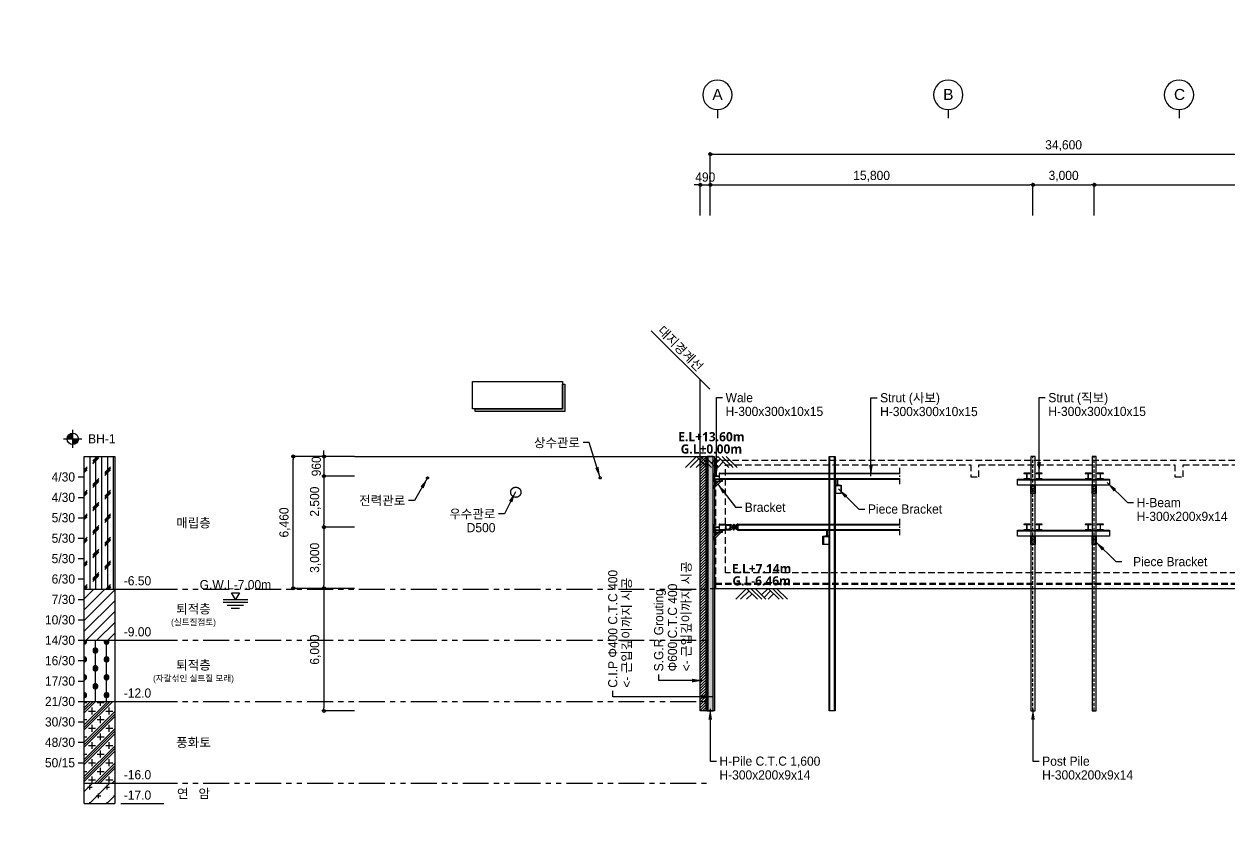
# Model space of a CAD drawing. Header units: millimetres. Extents: x 1073475 to 2890243, y -1340830 to -367733.
# Drawn here: x 1965820 to 2024806, y -430576 to -391100 of the extents above; entities that cross this region are included whole.
import ezdxf
from ezdxf.enums import TextEntityAlignment as Align
from ezdxf.xclip import XClip

# ---------------------------------------------------------------- set-up
doc = ezdxf.new("R2010")
doc.units = ezdxf.units.MM
doc.header["$LTSCALE"] = 50
doc.header["$XCLIPFRAME"] = 2
doc.header["$PDMODE"] = 3
doc.header["$PDSIZE"] = 100
for name, pattern in [('CENTER', [2, 1.25, -0.25, 0.25, -0.25]), ('HIDDEN', [9.525, 6.35, -3.175]), ('HIDDEN2', [4.7625, 3.175, -1.5875]), ('PHANTOM', [63.5, 31.75, -6.35, 6.35, -6.35, 6.35, -6.35])]:
    doc.linetypes.add(name, pattern=pattern)
doc.layers.get('Defpoints').update_dxf_attribs({"color": 151})
for name, color, linetype in [('1', 1, 'Continuous'), ('1-우수관로', 140, '우수'), ('A_BRICK', 3, 'Continuous'), ('ANGLE', 1, 'Continuous'), ('C-DIM', 7, 'Continuous'), ('CIP', 1, 'Continuous'), ('H-BEAM', 5, 'Continuous'), ('LW-소공', 8, 'Continuous'), ('PIECE BRACKET', 1, 'Continuous'), ('PILE', 3, 'Continuous'), ('POST PILE', 6, 'Continuous'), ('POST PILE-1', 4, 'Continuous'), ('RXCOBAL', 7, 'Continuous'), ('SITE', 7, 'PHANTOM'), ('STRUT', 3, 'Continuous'), ('STRUT-하', 3, 'Continuous'), ('WALE-1', 3, 'Continuous'), ('건축', 233, 'HIDDEN'), ('대지경계선', 6, 'PHANTOM'), ('유압JACK', 2, 'Continuous'), ('주상도', 7, 'Continuous'), ('주상도0', 222, 'Continuous'), ('지하지장물_가스관로', 2, 'Continuous'), ('지하지장물_상수관로', 5, 'HIDDEN2'), ('지하지장물_통신관로', 7, 'HIDDEN2'), ('현황', 9, 'Continuous')]:
    doc.layers.add(name, color=color, linetype=linetype)
doc.styles.add('$0$돋움', font='')
doc.styles.add('LT', font='')
doc.styles.add('RXHG', font='arial.ttf')
doc.styles.get("Standard").update_dxf_attribs({"font": ''})
doc.styles.add('돋움', font='')
doc.styles.add('맑은고딕', font='malgunbd.ttf')
doc.styles.get('$0$돋움').set_extended_font_data('Dotum')
doc.styles.get('LT').set_extended_font_data('GulimChe')
doc.styles.get('Standard').set_extended_font_data('Dotum')
doc.styles.get('돋움').set_extended_font_data('Dotum')
doc.linetypes.add('GAS_LINE', pattern='A,0.5,-0.2,["GAS",Standard,S=0.1,R=0,X=-0.1,Y=-0.05],-0.25', length=0.95)
doc.linetypes.add('KT_LINE', pattern='A,12.7,-5.08,["KT",Standard,S=2.54,R=0,X=-2.54,Y=-1.27],-6.35', length=24.13)
doc.linetypes.add('WATER_LINE', pattern='A,12.7,-5.08,["WATER",Standard,S=2.54,R=0,X=-2.54,Y=-1.27],-6.35', length=24.13)
doc.linetypes.add('우수', pattern='A,0.5,-0.05,["우수",LT,S=0.1,R=0,X=0,Y=-0.05],-0.4', length=0.95)
doc.dimstyles.new('SAM-200-지시선', dxfattribs={"dimscale": 0.1, "dimtxt": 300, "dimasz": 360, "dimexe": 70, "dimexo": 0, "dimgap": 100, "dimtad": 1, "dimdec": 0, "dimzin": 0, "dimdsep": 46, "dimlunit": 6, "dimtxsty": '돋움', "dimcen": 100, "dimclrd": 1, "dimclre": 1, "dimclrt": 256, "dimadec": 0, "dimazin": 0, "dimtfac": 1, "dimtdec": 0, "dimtix": 1, "dimtmove": 2, "dimatfit": 3, "dimfxl": 70, "dimtolj": 1, "dimtzin": 0, "dimlwd": -1, "dimlwe": -1, "dimarcsym": 0})
doc.dimstyles.new('SAM-300', dxfattribs={"dimscale": 1.5, "dimtxt": 300, "dimasz": 100, "dimexe": 70, "dimexo": 0, "dimgap": 100, "dimtad": 1, "dimdec": 0, "dimzin": 0, "dimdsep": 46, "dimlunit": 6, "dimtxsty": '돋움', "dimblk": 'ORIGIN', "dimcen": 100, "dimclrd": 1, "dimclre": 1, "dimclrt": 7, "dimadec": 0, "dimazin": 0, "dimtfac": 1, "dimtdec": 0, "dimtix": 1, "dimtmove": 2, "dimatfit": 3, "dimfxl": 70, "dimtolj": 1, "dimtzin": 0, "dimlwd": -1, "dimlwe": -1, "dimarcsym": 0})

# ---------------------------------------------------------------- blocks, each defined once
blk = doc.blocks.new('A$C62E05D53')
at = {"layer": '1'}
for p, q in [((-273, 0), (-628, -356)), ((84, -356), (-273, 0)), ((221, -356), (-137, 0)), ((357, -356), (0, 0)), ((429, 0), (215, -215)), ((787, -356), (429, 0)), ((923, -356), (566, 0)), ((1060, -356), (703, 0)), ((-195, -78), (-472, -356)), ((-97, -175), (-277, -356)), ((508, -78), (294, -293)), ((605, -175), (425, -356))]:
    blk.add_line(p, q, dxfattribs=at)
blk = doc.blocks.new('A$C26452653')
at = {"layer": '유압JACK'}
for p, q in [((0, 600), (0, 587)), ((0, 600), (300, 600)), ((300, 600), (0, 600)), ((300, 600), (300, 587)), ((0, 13), (26, 234)), ((0, 13), (0, 0)), ((0, 0), (300, 0)), ((5, 582), (62, 582)), ((5, 582), (150, 582)), ((5, 582), (125, 582)), ((5, 18), (25, 18)), ((9, 582), (82, 471)), ((17, 413), (64, 417)), ((17, 393), (64, 389)), ((40, 33), (40, 244)), ((77, 363), (54, 296)), ((56, 21), (56, 199)), ((56, 168), (60, 168)), ((56, 153), (60, 153)), ((56, 63), (60, 63)), ((56, 48), (60, 48)), ((70, 311), (57, 299)), ((59, 18), (241, 18)), ((60, 168), (60, 153)), ((60, 48), (60, 63)), ((83, 450), (77, 568)), ((77, 434), (77, 432)), ((77, 432), (77, 372)), ((77, 374), (77, 372)), ((77, 373), (77, 372)), ((133, 368), (77, 368)), ((77, 368), (77, 327)), ((150, 438), (81, 438)), ((150, 368), (81, 368)), ((150, 444), (89, 444)), ((92, 226), (92, 221)), ((92, 226), (207, 226)), ((92, 221), (207, 221)), ((95, 444), (95, 438)), ((95, 444), (205, 444)), ((95, 438), (205, 438)), ((98, 444), (98, 438)), ((98, 234), (98, 226)), ((98, 226), (197, 226)), ((101, 235), (101, 226)), ((102, 226), (102, 221)), ((103, 226), (103, 221)), ((103, 221), (195, 221)), ((103, 218), (103, 213)), ((103, 218), (195, 218)), ((103, 213), (197, 213)), ((105, 221), (105, 218)), ((133, 368), (222, 368)), ((295, 582), (139, 582)), ((142, 479), (140, 567)), ((141, 247), (141, 360)), ((141, 341), (159, 341)), ((141, 259), (159, 259)), ((150, 444), (211, 444)), ((150, 438), (218, 438)), ((150, 368), (218, 368)), ((158, 479), (160, 567)), ((159, 247), (159, 360)), ((295, 582), (175, 582)), ((195, 221), (197, 221)), ((195, 221), (195, 218)), ((195, 218), (197, 218)), ((197, 226), (197, 221)), ((197, 226), (197, 221)), ((197, 226), (197, 221)), ((197, 226), (202, 226)), ((197, 218), (197, 213)), ((199, 235), (199, 226)), ((202, 444), (202, 438)), ((202, 234), (202, 226)), ((205, 444), (205, 438)), ((207, 226), (207, 221)), ((217, 450), (223, 568)), ((291, 582), (218, 471)), ((222, 434), (222, 432)), ((222, 432), (222, 372)), ((222, 374), (222, 372)), ((222, 373), (222, 372)), ((222, 368), (222, 327)), ((222, 363), (246, 296)), ((230, 311), (243, 299)), ((282, 413), (236, 417)), ((282, 393), (236, 389)), ((295, 582), (238, 582)), ((240, 168), (240, 153)), ((244, 168), (240, 168)), ((244, 153), (240, 153)), ((244, 63), (240, 63)), ((240, 48), (240, 63)), ((244, 48), (240, 48)), ((244, 21), (244, 199)), ((260, 33), (260, 244)), ((300, 13), (274, 234)), ((295, 18), (275, 18)), ((300, 13), (300, 0))]:
    blk.add_line(p, q, dxfattribs=at)
for centre, radius, start, end in [((5, 587), 5, 180, 270), ((5, 13), 5, 90, 180), ((17, 403), 10, 90, 270), ((25, 33), 15, 270, 0), ((135, 221), 110, 135, 172.99693), ((150, 236), 110, 135.36023, 180), ((81, 199), 25, 119.7623, 180), ((59, 21), 3, 180, 270), ((62, 567), 15, 3, 90), ((62, 432), 15, 274.76364, 0), ((62, 374), 15, 0, 85.23636), ((150, 79), 164, 90, 119.7623), ((57, 327), 20, 315.36023, 0), ((81, 434), 4, 90, 180), ((81, 372), 4, 180, 270), ((89, 450), 6, 183, 270), ((125, 567), 15, 1.2674, 90), ((132, 479), 10, 270, 1.2674), ((133, 360), 7.5, 0, 90), ((150, 403), 15, 90, 270), ((136, 247), 5, 274.75184, 0), ((150, 403), 10, 90, 270), ((150, 403), 15, 270, 90), ((150, 403), 10, 270, 90), ((150, 79), 164, 60.2377, 90), ((168, 479), 10, 178.7326, 270), ((166, 360), 7.5, 90, 180), ((164, 247), 5, 180, 265.24816), ((175, 567), 15, 90, 178.7326), ((211, 450), 6, 270, 357), ((218, 434), 4, 0, 90), ((218, 372), 4, 270, 0), ((237, 432), 15, 180, 265.23636), ((238, 567), 15, 90, 177), ((237, 374), 15, 94.76364, 180), ((242, 327), 20, 180, 224.63977), ((150, 236), 110, 0, 44.63977), ((219, 199), 25, 0, 60.2377), ((241, 21), 3, 270, 0), ((165, 221), 110, 7.00307, 45), ((275, 33), 15, 180, 270), ((282, 403), 10, 270, 90), ((295, 587), 5, 270, 0), ((295, 13), 5, 0, 90)]:
    blk.add_arc(centre, radius, start, end, dxfattribs=at)
blk = doc.blocks.new('A$C52A661DD')
at = {"layer": 'ANGLE'}
for p, q in [((-450, -10), (0, -10)), ((-361, -7), (0, -368))]:
    blk.add_line(p, q, dxfattribs=at)
for points in [[(-450, 0), (0, 0), (0, -90), (-450, -90)], [(-354, 0), (0, -354), (0, -481), (-417, -64)]]:
    blk.add_lwpolyline(points, close=True, dxfattribs=at)
blk = doc.blocks.new('A$C6CA04DE3')
at = {"layer": 'PIECE BRACKET', "color": 8}
blk.add_lwpolyline([(-100, 0), (100, 0), (100, -400), (-100, -400)], close=True, dxfattribs=at)
for centre in [(-53, -75), (-53, -155), (-53, -235), (-53, -315), (53, -75), (53, -155), (53, -235), (53, -315)]:
    blk.add_circle(centre, 14.6, dxfattribs=at)
blk = doc.blocks.new('_Origin')
at = {"color": 0, "linetype": 'ByBlock', "lineweight": -2}
blk.add_line((0, 0), (-1, 0), dxfattribs=at)
blk.add_circle((0, 0), 0.5, dxfattribs=at)
blk = doc.blocks.new('*D176')
at = {"layer": 'C-DIM', "color": 1, "ltscale": 0.2, "transparency": 16777216}
for p, q in [((1982001, -412284), (1980396, -412284)), ((1980501, -412134), (1980501, -411984)), ((1980501, -412284), (1980501, -413244)), ((1982001, -413244), (1980396, -413244)), ((1980501, -413394), (1980501, -413544))]:
    blk.add_line(p, q, dxfattribs=at)
at = {"layer": 'Defpoints', "color": 0, "ltscale": 0.2, "transparency": 16777216}
for p in [(1982001, -412284), (1980501, -413244), (1982001, -413244)]:
    blk.add_point(p, dxfattribs=at)
at = {"layer": 'C-DIM', "color": 1, "ltscale": 0.2, "transparency": 16777216, "xscale": 150, "yscale": 150, "zscale": 150}
for p, rotation in [((1980501, -412284), 270), ((1980501, -413244), 90)]:
    blk.add_blockref('_Origin', p, dxfattribs=dict(at, rotation=rotation))
at = {"layer": 'C-DIM', "color": 7, "ltscale": 0.2, "transparency": 16777216, "insert": (1980126, -412764), "char_height": 450, "attachment_point": 5, "rotation": 90, "style": '돋움'}
blk.add_mtext('\\A1;960', dxfattribs=at)
blk = doc.blocks.new('*D177')
at = {"layer": 'C-DIM', "color": 1, "ltscale": 0.2, "transparency": 16777216}
for p, q in [((1982001, -413244), (1980396, -413244)), ((1980501, -413394), (1980501, -415594)), ((1982001, -415744), (1980396, -415744))]:
    blk.add_line(p, q, dxfattribs=at)
at = {"layer": 'Defpoints', "color": 0, "ltscale": 0.2, "transparency": 16777216}
for p in [(1982001, -413244), (1980501, -415744), (1982001, -415744)]:
    blk.add_point(p, dxfattribs=at)
at = {"layer": 'C-DIM', "color": 1, "ltscale": 0.2, "transparency": 16777216, "xscale": 150, "yscale": 150, "zscale": 150}
for p, rotation in [((1980501, -413244), 90), ((1980501, -415744), 270)]:
    blk.add_blockref('_Origin', p, dxfattribs=dict(at, rotation=rotation))
at = {"layer": 'C-DIM', "color": 7, "ltscale": 0.2, "transparency": 16777216, "insert": (1980083, -414494), "char_height": 450, "attachment_point": 5, "rotation": 90, "style": '돋움'}
blk.add_mtext('\\A1;2,500', dxfattribs=at)
blk = doc.blocks.new('*D178')
at = {"layer": 'C-DIM', "color": 1, "ltscale": 0.2, "transparency": 16777216}
for p, q in [((1982001, -415744), (1980396, -415744)), ((1980501, -415894), (1980501, -418594)), ((1982001, -418744), (1980396, -418744))]:
    blk.add_line(p, q, dxfattribs=at)
at = {"layer": 'Defpoints', "color": 0, "ltscale": 0.2, "transparency": 16777216}
for p in [(1982001, -415744), (1980501, -418744), (1982001, -418744)]:
    blk.add_point(p, dxfattribs=at)
at = {"layer": 'C-DIM', "color": 1, "ltscale": 0.2, "transparency": 16777216, "xscale": 150, "yscale": 150, "zscale": 150}
for p, rotation in [((1980501, -415744), 90), ((1980501, -418744), 270)]:
    blk.add_blockref('_Origin', p, dxfattribs=dict(at, rotation=rotation))
at = {"layer": 'C-DIM', "color": 7, "ltscale": 0.2, "transparency": 16777216, "insert": (1980083, -417244), "char_height": 450, "attachment_point": 5, "rotation": 90, "style": '돋움'}
blk.add_mtext('\\A1;3,000', dxfattribs=at)
blk = doc.blocks.new('*D179')
at = {"layer": 'C-DIM', "color": 1, "ltscale": 0.2, "transparency": 16777216}
for p, q in [((1982001, -418744), (1980396, -418744)), ((1980501, -418894), (1980501, -424594)), ((1982001, -424744), (1980396, -424744))]:
    blk.add_line(p, q, dxfattribs=at)
at = {"layer": 'Defpoints', "color": 0, "ltscale": 0.2, "transparency": 16777216}
for p in [(1982001, -418744), (1980501, -424744), (1982001, -424744)]:
    blk.add_point(p, dxfattribs=at)
at = {"layer": 'C-DIM', "color": 1, "ltscale": 0.2, "transparency": 16777216, "xscale": 150, "yscale": 150, "zscale": 150}
for p, rotation in [((1980501, -418744), 90), ((1980501, -424744), 270)]:
    blk.add_blockref('_Origin', p, dxfattribs=dict(at, rotation=rotation))
at = {"layer": 'C-DIM', "color": 7, "ltscale": 0.2, "transparency": 16777216, "insert": (1980083, -421744), "char_height": 450, "attachment_point": 5, "rotation": 90, "style": '돋움'}
blk.add_mtext('\\A1;6,000', dxfattribs=at)
blk = doc.blocks.new('*D180')
at = {"layer": 'C-DIM', "color": 1, "ltscale": 0.2, "transparency": 16777216}
for p, q in [((1980501, -412284), (1978896, -412284)), ((1979001, -418594), (1979001, -412434)), ((1980501, -418744), (1978896, -418744))]:
    blk.add_line(p, q, dxfattribs=at)
at = {"layer": 'Defpoints', "color": 0, "ltscale": 0.2, "transparency": 16777216}
for p in [(1979001, -412284), (1980501, -412284), (1980501, -418744)]:
    blk.add_point(p, dxfattribs=at)
at = {"layer": 'C-DIM', "color": 1, "ltscale": 0.2, "transparency": 16777216, "xscale": 150, "yscale": 150, "zscale": 150}
for p, rotation in [((1979001, -412284), 90), ((1979001, -418744), 270)]:
    blk.add_blockref('_Origin', p, dxfattribs=dict(at, rotation=rotation))
at = {"layer": 'C-DIM', "color": 7, "ltscale": 0.2, "transparency": 16777216, "insert": (1978583, -415514), "char_height": 450, "attachment_point": 5, "rotation": 90, "style": '돋움'}
blk.add_mtext('\\A1;6,460', dxfattribs=at)
blk = doc.blocks.new('*D185')
at = {"layer": 'C-DIM', "color": 1, "ltscale": 0.2, "transparency": 16777216}
for p, q in [((2015214, -400474), (2015214, -398869)), ((2015364, -398974), (2018064, -398974)), ((2018214, -400474), (2018214, -398869))]:
    blk.add_line(p, q, dxfattribs=at)
at = {"layer": 'Defpoints', "color": 0, "ltscale": 0.2, "transparency": 16777216}
for p in [(2018214, -398974), (2015214, -400474), (2018214, -400474)]:
    blk.add_point(p, dxfattribs=at)
at = {"layer": 'C-DIM', "color": 1, "ltscale": 0.2, "transparency": 16777216, "xscale": 150, "yscale": 150, "zscale": 150, "rotation": 180}
blk.add_blockref('_Origin', (2015214, -398974), dxfattribs=at)
at = {"layer": 'C-DIM', "color": 1, "ltscale": 0.2, "transparency": 16777216, "xscale": 150, "yscale": 150, "zscale": 150}
blk.add_blockref('_Origin', (2018214, -398974), dxfattribs=at)
at = {"layer": 'C-DIM', "color": 7, "ltscale": 0.2, "transparency": 16777216, "insert": (2016714, -398555), "char_height": 450, "attachment_point": 5, "style": '돋움'}
blk.add_mtext('\\A1;3,000', dxfattribs=at)
blk = doc.blocks.new('*D186')
at = {"layer": 'C-DIM', "color": 1, "ltscale": 0.2, "transparency": 16777216}
for p, q in [((2018214, -400474), (2018214, -398869)), ((2018364, -398974), (2033864, -398974)), ((2034014, -400474), (2034014, -398869))]:
    blk.add_line(p, q, dxfattribs=at)
at = {"layer": 'Defpoints', "color": 0, "ltscale": 0.2, "transparency": 16777216}
for p in [(2034014, -398974), (2018214, -400474), (2034014, -400474)]:
    blk.add_point(p, dxfattribs=at)
at = {"layer": 'C-DIM', "color": 1, "ltscale": 0.2, "transparency": 16777216, "xscale": 150, "yscale": 150, "zscale": 150, "rotation": 180}
blk.add_blockref('_Origin', (2018214, -398974), dxfattribs=at)
at = {"layer": 'C-DIM', "color": 1, "ltscale": 0.2, "transparency": 16777216, "xscale": 150, "yscale": 150, "zscale": 150}
blk.add_blockref('_Origin', (2034014, -398974), dxfattribs=at)
at = {"layer": 'C-DIM', "color": 7, "ltscale": 0.2, "transparency": 16777216, "insert": (2026114, -398555), "char_height": 450, "attachment_point": 5, "style": '돋움'}
blk.add_mtext('\\A1;15,800', dxfattribs=at)
blk = doc.blocks.new('*D188')
at = {"layer": 'C-DIM', "color": 1, "ltscale": 0.2, "transparency": 16777216}
for p, q in [((1998774, -398974), (1998624, -398974)), ((1998924, -400474), (1998924, -398869)), ((1998924, -398974), (1999414, -398974)), ((1999414, -400474), (1999414, -398869)), ((1999564, -398974), (1999714, -398974))]:
    blk.add_line(p, q, dxfattribs=at)
at = {"layer": 'Defpoints', "color": 0, "ltscale": 0.2, "transparency": 16777216}
for p in [(1999414, -398974), (1998924, -400474), (1999414, -400474)]:
    blk.add_point(p, dxfattribs=at)
at = {"layer": 'C-DIM', "color": 1, "ltscale": 0.2, "transparency": 16777216, "xscale": 150, "yscale": 150, "zscale": 150}
blk.add_blockref('_Origin', (1998924, -398974), dxfattribs=at)
at = {"layer": 'C-DIM', "color": 1, "ltscale": 0.2, "transparency": 16777216, "xscale": 150, "yscale": 150, "zscale": 150, "rotation": 180}
blk.add_blockref('_Origin', (1999414, -398974), dxfattribs=at)
at = {"layer": 'C-DIM', "color": 7, "ltscale": 0.2, "transparency": 16777216, "insert": (1999169, -398598), "char_height": 450, "attachment_point": 5, "style": '돋움'}
blk.add_mtext('\\A1;490', dxfattribs=at)
blk = doc.blocks.new('*D189')
at = {"layer": 'C-DIM', "color": 1, "ltscale": 0.2, "transparency": 16777216}
for p, q in [((1999414, -400474), (1999414, -398869)), ((1999564, -398974), (2015064, -398974)), ((2015214, -400474), (2015214, -398869))]:
    blk.add_line(p, q, dxfattribs=at)
at = {"layer": 'Defpoints', "color": 0, "ltscale": 0.2, "transparency": 16777216}
for p in [(2015214, -398974), (1999414, -400474), (2015214, -400474)]:
    blk.add_point(p, dxfattribs=at)
at = {"layer": 'C-DIM', "color": 1, "ltscale": 0.2, "transparency": 16777216, "xscale": 150, "yscale": 150, "zscale": 150, "rotation": 180}
blk.add_blockref('_Origin', (1999414, -398974), dxfattribs=at)
at = {"layer": 'C-DIM', "color": 1, "ltscale": 0.2, "transparency": 16777216, "xscale": 150, "yscale": 150, "zscale": 150}
blk.add_blockref('_Origin', (2015214, -398974), dxfattribs=at)
at = {"layer": 'C-DIM', "color": 7, "ltscale": 0.2, "transparency": 16777216, "insert": (2007314, -398555), "char_height": 450, "attachment_point": 5, "style": '돋움'}
blk.add_mtext('\\A1;15,800', dxfattribs=at)
blk = doc.blocks.new('*D190')
at = {"layer": 'C-DIM', "color": 1, "ltscale": 0.2, "transparency": 16777216}
for p, q in [((1999414, -398974), (1999414, -397369)), ((1999564, -397474), (2033864, -397474)), ((2034014, -398974), (2034014, -397369))]:
    blk.add_line(p, q, dxfattribs=at)
at = {"layer": 'Defpoints', "color": 0, "ltscale": 0.2, "transparency": 16777216}
for p in [(2034014, -397474), (1999414, -398974), (2034014, -398974)]:
    blk.add_point(p, dxfattribs=at)
at = {"layer": 'C-DIM', "color": 1, "ltscale": 0.2, "transparency": 16777216, "xscale": 150, "yscale": 150, "zscale": 150, "rotation": 180}
blk.add_blockref('_Origin', (1999414, -397474), dxfattribs=at)
at = {"layer": 'C-DIM', "color": 1, "ltscale": 0.2, "transparency": 16777216, "xscale": 150, "yscale": 150, "zscale": 150}
blk.add_blockref('_Origin', (2034014, -397474), dxfattribs=at)
at = {"layer": 'C-DIM', "color": 7, "ltscale": 0.2, "transparency": 16777216, "insert": (2016714, -397055), "char_height": 450, "attachment_point": 5, "style": '돋움'}
blk.add_mtext('\\A1;34,600', dxfattribs=at)
blk = doc.blocks.new('A$C434C2950')
at = {"layer": 'PIECE BRACKET'}
for p, q in [((0, -14), (300, -14)), ((20, -14), (20, -400)), ((280, -14), (280, -400))]:
    blk.add_line(p, q, dxfattribs=at)
blk.add_lwpolyline([(0, 0), (300, 0), (300, -400), (0, -400)], close=True, dxfattribs=at)
blk = doc.blocks.new('DD')
at = {"layer": 'RXCOBAL', "color": 7}
blk.add_line((-631, 0), (0, 0), dxfattribs=at)
blk.add_circle((-1711, 0), 1080, dxfattribs=at)
at = {"layer": 'A_BRICK', "style": 'RXHG'}
blk.add_attdef('BUB', text='', height=810, dxfattribs=at).set_placement((-1747, -407), align=Align.CENTER)
blk = doc.blocks.new('bh-1')
at = {"layer": '주상도'}
h = blk.add_hatch(color=0, dxfattribs=at)
h.paths.add_polyline_path([(-1315, 1142, 0.414214), (-1592, 864), (-1315, 864)])
h.paths.add_polyline_path([(-1315, 864), (-1315, 587, 0.414214), (-1037, 864)])
h = blk.add_hatch(dxfattribs=at)
h.set_pattern_fill('CORK', color=0, scale=2304, angle=90, style=0)
h.set_pattern_definition([(90, (-406087.6, -214353.86), (-288, 2e-14), []), (225, (-405943.6, -214209.86), (576, -576), [407.2935, -407.2935]), (225, (-405943.6, -214137.86), (576, -576), [407.2935, -407.2935]), (225, (-405943.6, -214065.86), (576, -576), [407.2935, -407.2935])])
h.paths.add_polyline_path([(750, -6500), (750, 0), (-750, 0), (-750, -6500)])
h = blk.add_hatch(dxfattribs=at)
h.set_pattern_fill('ANSI31', color=0, scale=3000, style=0)
h.set_pattern_definition([(45, (-405980.34, -212353.86), (-265.16504, 265.16504), [])])
h.paths.add_polyline_path([(750, -6500), (-750, -6500), (-750, -9000), (750, -9000)])
h = blk.add_hatch(dxfattribs=at)
h.set_pattern_fill('SMCR', color=0, scale=175, style=0)
h.set_pattern_definition([(0, (-405805.1, -212342.4), (0, 875), [73.5, -1020.25]), (0, (-405836.75, -212328.4), (0, 875), [136.85, -956.9]), (0, (-405855.6, -212314.4), (0, 875), [174.615, -919.135]), (0, (-405869.2, -212300.4), (0, 875), [201.705, -892.045]), (0, (-405879.3, -212286.4), (0, 875), [222.0575, -871.6925]), (0, (-405887, -212272.4), (0, 875), [237.405, -856.345]), (0, (-405892.7, -212258.4), (0, 875), [248.6925, -845.0575]), (0, (-405896.55, -212244.4), (0, 875), [256.4625, -837.2875]), (0, (-405898.8, -212230.4), (0, 875), [260.995, -832.755]), (0, (-405899.6, -212216.4), (0, 875), [262.5, -831.25]), (0, (-405898.8, -212202.4), (0, 875), [260.995, -832.755]), (0, (-405896.55, -212188.4), (0, 875), [256.4625, -837.2875]), (0, (-405892.7, -212174.4), (0, 875), [248.6925, -845.0575]), (0, (-405887, -212160.4), (0, 875), [237.405, -856.345]), (0, (-405879.3, -212146.4), (0, 875), [222.0575, -871.6925]), (0, (-405869.2, -212132.4), (0, 875), [201.705, -892.045]), (0, (-405855.6, -212118.4), (0, 875), [174.615, -919.135]), (0, (-405836.75, -212104.4), (0, 875), [136.85, -956.9]), (0, (-405805.1, -212090.4), (0, 875), [73.5, -1020.25]), (0, (-405258.2, -211904.9), (0, 875), [73.5, -1020.25]), (0, (-405289.9, -211890.9), (0, 875), [136.85, -956.9]), (0, (-405308.76, -211876.9), (0, 875), [174.615, -919.135]), (0, (-405322.3, -211862.9), (0, 875), [201.705, -892.045]), (0, (-405332.5, -211848.9), (0, 875), [222.0575, -871.6925]), (0, (-405340.15, -211834.9), (0, 875), [237.405, -856.345]), (0, (-405345.8, -211820.9), (0, 875), [248.6925, -845.0575]), (0, (-405349.7, -211806.9), (0, 875), [256.4625, -837.2875]), (0, (-405351.95, -211792.9), (0, 875), [260.995, -832.755]), (0, (-405352.7, -211778.9), (0, 875), [262.5, -831.25]), (0, (-405351.95, -211764.9), (0, 875), [260.995, -832.755]), (0, (-405349.7, -211750.9), (0, 875), [256.4625, -837.2875]), (0, (-405345.8, -211736.9), (0, 875), [248.6925, -845.0575]), (0, (-405340.15, -211722.9), (0, 875), [237.405, -856.345]), (0, (-405332.5, -211708.9), (0, 875), [222.0575, -871.6925]), (0, (-405322.3, -211694.9), (0, 875), [201.705, -892.045]), (0, (-405308.76, -211680.9), (0, 875), [174.615, -919.135]), (0, (-405289.9, -211666.9), (0, 875), [136.85, -956.9]), (0, (-405258.2, -211652.9), (0, 875), [73.5, -1020.25]), (90, (-405768.3, -212653.86), (-546.875, 3e-14), [])])
h.paths.add_polyline_path([(750, -9000), (-750, -9000), (-750, -12000), (750, -12000)])
h = blk.add_hatch(dxfattribs=at)
h.set_pattern_fill('HWR', color=0, scale=112.21875, style=0, pattern_type=2)
h.set_pattern_definition([(45, (-248107.5, -26924.9), (-421.875, 421.875), []), (45, (-248229, -26924.9), (-421.875, 421.875), []), (45, (-248350.5, -26924.9), (-421.875, 421.875), []), (0, (-247975.87, -26924.9), (421.875, 421.875), [337.5, -506.25]), (90, (-247807.1, -27093.64), (-421.875, 421.875), [337.5, -506.25])])
h.paths.add_polyline_path([(750, -12000), (-750, -12000), (-750, -16000), (750, -16000)])
h = blk.add_hatch(dxfattribs=at)
h.set_pattern_fill('YYST', color=0, scale=144, style=0)
h.set_pattern_definition([(45, (-405980.34, -212853.86), (-424.2675, 424.2675), []), (0, (-405804.75, -212985.04), (424.2096, 424.2096), [237.5568, -610.8624]), (90, (-405686, -213103.83), (-424.2096, 424.2096), [237.5568, -610.8624])])
h.paths.add_polyline_path([(750, -16000), (-750, -16000), (-750, -17000), (750, -17000)])
at = {"layer": '주상도', "color": 0}
for p, q in [((-1315, 418), (-1315, 1311)), ((-1761, 864), (-868, 864)), ((-750, -17000), (-750, 0)), ((-750, 0), (750, 0)), ((750, 0), (750, -17000)), ((-1050, -1000), (-750, -1000)), ((-1050, -2000), (-750, -2000)), ((-1050, -3000), (-750, -3000)), ((-1050, -4000), (-750, -4000)), ((-1050, -5000), (-750, -5000)), ((-1050, -6000), (-750, -6000)), ((-1050, -7000), (-750, -7000)), ((-750, -6500), (750, -6500)), ((1050, -6500), (3150, -6500)), ((6048, -7000), (7256, -7000)), ((6652, -7000), (6458, -6674)), ((6458, -6674), (6846, -6674)), ((6846, -6674), (6652, -7000)), ((6048, -7141), (7256, -7141)), ((6249, -7281), (7054, -7281)), ((6451, -7422), (6853, -7422)), ((-1050, -8000), (-750, -8000)), ((-1050, -9000), (-750, -9000)), ((-750, -9000), (750, -9000)), ((1050, -9000), (3150, -9000)), ((-1050, -10000), (-750, -10000)), ((-1050, -11000), (-750, -11000)), ((-1050, -12000), (-750, -12000)), ((-750, -12000), (750, -12000)), ((1050, -12000), (3150, -12000)), ((-1050, -13000), (-750, -13000)), ((-1050, -14000), (-750, -14000)), ((-1050, -15000), (-750, -15000)), ((-750, -16000), (750, -16000)), ((1050, -16000), (3150, -16000)), ((-750, -17000), (750, -17000)), ((1050, -17000), (3150, -17000))]:
    blk.add_line(p, q, dxfattribs=at)
blk.add_circle((-1315, 864), 277, dxfattribs=at)
at = {"layer": '주상도', "color": 0, "style": '돋움'}
blk.add_text('BH-1', height=450, dxfattribs=at).set_placement((111, 643), align=Align.CENTER)
for s, p in [('4/30', (-1200, -1000)), ('4/30', (-1200, -2000)), ('5/30', (-1200, -3000)), ('5/30', (-1200, -4000)), ('5/30', (-1200, -5000)), ('6/30', (-1200, -6000)), ('7/30', (-1200, -7000)), ('10/30', (-1200, -8000)), ('14/30', (-1200, -9000)), ('16/30', (-1200, -10000)), ('17/30', (-1200, -11000)), ('21/30', (-1200, -12000)), ('30/30', (-1200, -13000)), ('48/30', (-1200, -14000)), ('50/15', (-1200, -15000))]:
    blk.add_text(s, height=450, dxfattribs=at).set_placement(p, align=Align.MIDDLE_RIGHT)
for s, height, p in [('매립층', 450, (4600, -3249)), ('G.W.L-7.00m', 450, (6652, -6277)), ('퇴적층', 450, (4600, -7466)), ('(실트질점토)', 300, (4600, -8116)), ('퇴적층', 450, (4600, -10216)), ('(자갈섞인 실트질 모래)', 300, (4600, -10866)), ('풍화토', 450, (4600, -14009)), ('연   암', 450, (4600, -16510))]:
    blk.add_text(s, height=height, dxfattribs=at).set_placement(p, align=Align.MIDDLE_CENTER)
for s, p in [('-6.50', (1186, -6087)), ('-9.00', (1186, -8587)), ('-12.0', (1186, -11587)), ('-16.0', (1186, -15587)), ('-17.0', (1186, -16587))]:
    blk.add_text(s, height=450, dxfattribs=at).set_placement(p, align=Align.MIDDLE_LEFT)
blk = doc.blocks.new('A$405090834614')
at = {"layer": '1-우수관로', "color": 251, "linetype": '우수', "lineweight": 0, "ltscale": 80}
blk.add_lwpolyline([(185502, 13028), (184884, 22596), (180273, 88945), (172057, 168906), (121638, 164312), (118262, 188984)], dxfattribs=at)
at = {"layer": '지하지장물_가스관로', "color": 251, "linetype": 'GAS_LINE', "ltscale": 3}
blk.add_lwpolyline([(172043, 129154), (173937, 129308), (182760, 39013), (182551, 11068)], dxfattribs=at)
at = {"layer": '지하지장물_상수관로', "color": 251, "linetype": 'WATER_LINE', "ltscale": 3}
blk.add_lwpolyline([(165003, 177754), (176543, 74656), (179909, 44130), (180541, 14655)], dxfattribs=at)
at = {"layer": '지하지장물_통신관로', "color": 251, "linetype": 'KT_LINE', "ltscale": 3}
blk.add_lwpolyline([(179973, 22140), (178340, 57330), (174617, 92638), (167709, 153756), (166514, 164057), (162819, 177078), (146292, 175121), (136183, 173575), (130490, 179990), (129558, 186301)], dxfattribs=at)

msp = doc.modelspace()

# ---------------------------------------------------------------- hatches: boundary and pattern name
at = {"layer": 'CIP'}
h = msp.add_hatch(dxfattribs=at)
h.set_pattern_fill('AR-CONC', color=256, scale=2, style=0)
h.set_pattern_definition([(50, (1999213.97, -426483.55), (364.3693, -31.878), [38.1, -419.1]), (355, (1999213.97, -426483.55), (-70.486, 382.113), [30.48, -335.28]), (100.451, (1999244.33, -426486.2), (293.885, 350.233), [32.38, -356.18]), (46.1842, (1999213.97, -426381.95), (542.158, -84.085), [57.15, -628.65]), (96.6356, (1999259.15, -426388.95), (474.808, 494.851), [48.57, -534.27]), (351.184, (1999213.97, -426381.95), (474.81, 494.85), [45.72, -502.92]), (21, (1999264.77, -426407.35), (303.23, -204.531), [38.1, -419.1]), (326, (1999264.77, -426407.35), (123.604, 368.376), [30.48, -335.28]), (71.4514, (1999290.04, -426424.4), (426.833, 163.846), [32.38, -356.18]), (37.5, (1999213.97, -426483.55), (6.1772, 169.1101), [0, -331.216, 0, -340.36, 0, -336.55]), (7.5, (1999213.97, -426483.55), (133.6393, 200.3611), [0, -194.056, 0, -323.596, 0, -128.27]), (327.5, (1999100.69, -426483.55), (271.1812, -11.4575), [0, -127, 0, -396.24, 0, -525.78]), (317.5, (1999049.89, -426483.55), (296.2584, 50.853), [0, -165.1, 0, -263.144, 0, -373.38])])
h.paths.add_polyline_path([(1999214, -412283.5), (1999614, -412283.5), (1999614, -424743.5), (1999214, -424743.5)])
at = {"layer": 'LW-소공'}
h = msp.add_hatch(dxfattribs=at)
h.set_pattern_fill('ANSI31', color=256, scale=30, style=0)
h.set_pattern_definition([(45, (1998913.97, -426483.55), (-67.3519, 67.3519), [])])
h.paths.add_polyline_path([(1998924, -412283.5), (1999214, -412283.5), (1999214, -424743.5), (1998924, -424743.5)])
at = {"layer": '현황'}
msp.add_hatch(color=256, dxfattribs=at).paths.add_polyline_path([(1987899.3, -409954), (1992175.1, -409954), (1992175.1, -408735.6), (1992297.6, -408735.6), (1992297.6, -410076.5), (1987899.3, -410076.5)])

# ---------------------------------------------------------------- linework, layer by layer
at = {"ltscale": 0.2}
msp.add_line((1982001.3, -412283.5), (1999414, -412283.5), dxfattribs=at)
msp.add_lwpolyline([(1999414, -418743.5), (2027364, -418743.5), (2029364, -420743.5)], dxfattribs=at)
at = {"layer": 'CIP'}
msp.add_lwpolyline([(1999214, -412283.5), (1999614, -412283.5), (1999614, -424743.5), (1999214, -424743.5)], close=True, dxfattribs=at)
at = {"layer": 'H-BEAM'}
for points in [[(2005530.9, -413693.5), (2005530.9, -413679.5), (2005606.4, -413679.5, 0.4142136), (2005626.4, -413659.5), (2005626.4, -413427.5, 0.4142136), (2005606.4, -413407.5), (2005530.9, -413407.5), (2005530.9, -413393.5), (2005730.9, -413393.5), (2005730.9, -413407.5), (2005655.4, -413407.5, 0.4142136), (2005635.4, -413427.5), (2005635.4, -413659.5, 0.4142136), (2005655.4, -413679.5), (2005730.9, -413679.5), (2005730.9, -413693.5)], [(2005030.9, -416193.5), (2005030.9, -416179.5), (2005106.4, -416179.5, 0.4142136), (2005126.4, -416159.5), (2005126.4, -415927.5, 0.4142136), (2005106.4, -415907.5), (2005030.9, -415907.5), (2005030.9, -415893.5), (2005230.9, -415893.5), (2005230.9, -415907.5), (2005155.4, -415907.5, 0.4142136), (2005135.4, -415927.5), (2005135.4, -416159.5, 0.4142136), (2005155.4, -416179.5), (2005230.9, -416179.5), (2005230.9, -416193.5)]]:
    msp.add_lwpolyline(points, format="xyb", close=True, dxfattribs=at)
for points in [[(2014464, -413693.5), (2014464, -413393.5), (2018964, -413393.5), (2018964, -413693.5), (2014464, -413693.5)], [(2014464, -416193.5), (2014464, -415893.5), (2018964, -415893.5), (2018964, -416193.5), (2014464, -416193.5)]]:
    msp.add_lwpolyline(points, dxfattribs=at)
at = {"layer": 'LW-소공'}
msp.add_lwpolyline([(1998924, -412283.5), (1999214, -412283.5), (1999214, -424743.5), (1998924, -424743.5)], close=True, dxfattribs=at)
at = {"layer": 'PILE', "color": 1}
for p, q in [((1999294, -412283.5), (1999294, -424743.5)), ((1999534, -412283.5), (1999534, -424743.5))]:
    msp.add_line(p, q, dxfattribs=at)
at = {"layer": 'PILE'}
msp.add_lwpolyline([(1999264, -424743.5), (1999564, -424743.5), (1999564, -412283.5), (1999264, -412283.5), (1999264, -424743.5)], dxfattribs=at)
at = {"layer": 'POST PILE', "color": 1}
for p, q in [((2005260.9, -424743.5), (2005260.9, -412283.5)), ((2005500.9, -424743.5), (2005500.9, -412283.5))]:
    msp.add_line(p, q, dxfattribs=at)
at = {"layer": 'POST PILE-1', "color": 1, "linetype": 'HIDDEN2'}
for p, q in [((2015214, -424743.5), (2015214, -412283.5)), ((2018214, -424743.5), (2018214, -412283.5))]:
    msp.add_line(p, q, dxfattribs=at)
at = {"layer": 'POST PILE-1'}
msp.add_lwpolyline([(2005230.9, -424743.5), (2005230.9, -412283.5), (2005530.9, -412283.5), (2005530.9, -424743.5), (2005230.9, -424743.5)], dxfattribs=at)
for points in [[(2015114, -412283.5), (2015114, -424743.5), (2015314, -424743.5), (2015314, -412283.5)], [(2018114, -412283.5), (2018114, -424743.5), (2018314, -424743.5), (2018314, -412283.5)]]:
    msp.add_lwpolyline(points, close=True, dxfattribs=at)
at = {"layer": 'SITE'}
for centre, radius in [((1985571, -413333.5), 50), ((1994028.9, -413333.5), 50), ((1989893.2, -414033.5), 250)]:
    msp.add_circle(centre, radius, dxfattribs=at)
at = {"layer": 'STRUT'}
for p, q in [((1999864, -413093.5), (2008673.1, -413093.5)), ((1999864, -413393.5), (2008673.1, -413393.5)), ((1999864, -415593.5), (2000164, -415593.5)), ((2000764, -415593.5), (2008673.1, -415593.5)), ((1999864, -415893.5), (2000164, -415893.5)), ((2000764, -415893.5), (2008673.1, -415893.5))]:
    msp.add_line(p, q, dxfattribs=at)
at = {"layer": 'STRUT', "color": 1}
for p, q in [((1999864, -413123.5), (2008673.1, -413123.5)), ((1999864, -413363.5), (2008673.1, -413363.5)), ((1999864, -415623.5), (2000164, -415623.5)), ((2000764, -415623.5), (2008673.1, -415623.5)), ((1999864, -415863.5), (2000164, -415863.5)), ((2000764, -415863.5), (2008673.1, -415863.5))]:
    msp.add_line(p, q, dxfattribs=at)
at = {"layer": 'STRUT'}
for points in [[(2014764, -413093.5), (2014764, -413108.5), (2014889, -413108.5, -0.4142136), (2014909, -413128.5), (2014909, -413358.5, -0.4142136), (2014889, -413378.5), (2014764, -413378.5), (2014764, -413393.5), (2015064, -413393.5), (2015064, -413378.5), (2014939, -413378.5, -0.4142136), (2014919, -413358.5), (2014919, -413128.5, -0.4142136), (2014939, -413108.5), (2015064, -413108.5), (2015064, -413093.5)], [(2015364, -413093.5), (2015364, -413108.5), (2015489, -413108.5, -0.4142136), (2015509, -413128.5), (2015509, -413358.5, -0.4142136), (2015489, -413378.5), (2015364, -413378.5), (2015364, -413393.5), (2015664, -413393.5), (2015664, -413378.5), (2015539, -413378.5, -0.4142136), (2015519, -413358.5), (2015519, -413128.5, -0.4142136), (2015539, -413108.5), (2015664, -413108.5), (2015664, -413093.5)], [(2017764, -413093.5), (2017764, -413108.5), (2017889, -413108.5, -0.4142136), (2017909, -413128.5), (2017909, -413358.5, -0.4142136), (2017889, -413378.5), (2017764, -413378.5), (2017764, -413393.5), (2018064, -413393.5), (2018064, -413378.5), (2017939, -413378.5, -0.4142136), (2017919, -413358.5), (2017919, -413128.5, -0.4142136), (2017939, -413108.5), (2018064, -413108.5), (2018064, -413093.5)], [(2018364, -413093.5), (2018364, -413108.5), (2018489, -413108.5, -0.4142136), (2018509, -413128.5), (2018509, -413358.5, -0.4142136), (2018489, -413378.5), (2018364, -413378.5), (2018364, -413393.5), (2018664, -413393.5), (2018664, -413378.5), (2018539, -413378.5, -0.4142136), (2018519, -413358.5), (2018519, -413128.5, -0.4142136), (2018539, -413108.5), (2018664, -413108.5), (2018664, -413093.5)], [(2014764, -415593.5), (2014764, -415608.5), (2014889, -415608.5, -0.4142136), (2014909, -415628.5), (2014909, -415858.5, -0.4142136), (2014889, -415878.5), (2014764, -415878.5), (2014764, -415893.5), (2015064, -415893.5), (2015064, -415878.5), (2014939, -415878.5, -0.4142136), (2014919, -415858.5), (2014919, -415628.5, -0.4142136), (2014939, -415608.5), (2015064, -415608.5), (2015064, -415593.5)], [(2015364, -415593.5), (2015364, -415608.5), (2015489, -415608.5, -0.4142136), (2015509, -415628.5), (2015509, -415858.5, -0.4142136), (2015489, -415878.5), (2015364, -415878.5), (2015364, -415893.5), (2015664, -415893.5), (2015664, -415878.5), (2015539, -415878.5, -0.4142136), (2015519, -415858.5), (2015519, -415628.5, -0.4142136), (2015539, -415608.5), (2015664, -415608.5), (2015664, -415593.5)], [(2017764, -415593.5), (2017764, -415608.5), (2017889, -415608.5, -0.4142136), (2017909, -415628.5), (2017909, -415858.5, -0.4142136), (2017889, -415878.5), (2017764, -415878.5), (2017764, -415893.5), (2018064, -415893.5), (2018064, -415878.5), (2017939, -415878.5, -0.4142136), (2017919, -415858.5), (2017919, -415628.5, -0.4142136), (2017939, -415608.5), (2018064, -415608.5), (2018064, -415593.5)], [(2018364, -415593.5), (2018364, -415608.5), (2018489, -415608.5, -0.4142136), (2018509, -415628.5), (2018509, -415858.5, -0.4142136), (2018489, -415878.5), (2018364, -415878.5), (2018364, -415893.5), (2018664, -415893.5), (2018664, -415878.5), (2018539, -415878.5, -0.4142136), (2018519, -415858.5), (2018519, -415628.5, -0.4142136), (2018539, -415608.5), (2018664, -415608.5), (2018664, -415593.5)]]:
    msp.add_lwpolyline(points, format="xyb", close=True, dxfattribs=at)
at = {"layer": 'STRUT-하', "color": 1, "linetype": 'CENTER', "ltscale": 5}
for p, q in [((2008673.1, -412843), (2008673.1, -413644.1)), ((2008673.1, -415343), (2008673.1, -416144.1))]:
    msp.add_line(p, q, dxfattribs=at)
at = {"layer": 'STRUT-하', "color": 1}
for p, q in [((2014464, -413423.5), (2018964, -413423.5)), ((2014464, -413663.5), (2018964, -413663.5)), ((2014464, -415923.5), (2018964, -415923.5)), ((2014464, -416163.5), (2018964, -416163.5))]:
    msp.add_line(p, q, dxfattribs=at)
at = {"layer": 'WALE-1'}
for points in [[(1999564, -413393.5), (1999579, -413393.5), (1999579, -413268.5, -0.4142136), (1999599, -413248.5), (1999829, -413248.5, -0.4142136), (1999849, -413268.5), (1999849, -413393.5), (1999864, -413393.5), (1999864, -413093.5), (1999849, -413093.5), (1999849, -413218.5, -0.4142136), (1999829, -413238.5), (1999599, -413238.5, -0.4142136), (1999579, -413218.5), (1999579, -413093.5), (1999564, -413093.5)], [(1999564, -415893.5), (1999579, -415893.5), (1999579, -415768.5, -0.4142136), (1999599, -415748.5), (1999829, -415748.5, -0.4142136), (1999849, -415768.5), (1999849, -415893.5), (1999864, -415893.5), (1999864, -415593.5), (1999849, -415593.5), (1999849, -415718.5, -0.4142136), (1999829, -415738.5), (1999599, -415738.5, -0.4142136), (1999579, -415718.5), (1999579, -415593.5), (1999564, -415593.5)]]:
    msp.add_lwpolyline(points, format="xyb", close=True, dxfattribs=at)
at = {"layer": '건축'}
for p, q in [((2029864, -412483.5), (1999664, -412483.5)), ((1999664, -412483.5), (1999664, -418483.5)), ((2000164, -417983.5), (2000164, -412683.5)), ((2000164, -412683.5), (2012164, -412683.5)), ((2012164, -412683.5), (2012164, -413283.5)), ((2012564, -413283.5), (2012564, -412683.5)), ((2012564, -412683.5), (2022164, -412683.5)), ((2022164, -412683.5), (2022164, -413283.5)), ((2022564, -413283.5), (2022564, -412683.5)), ((2022564, -412683.5), (2029464, -412683.5)), ((2012164, -413283.5), (2012564, -413283.5)), ((2022164, -413283.5), (2022564, -413283.5)), ((2033264, -417983.5), (2000164, -417983.5)), ((1999664, -418483.5), (2029364, -418483.5))]:
    msp.add_line(p, q, dxfattribs=at)
for points in [[(1999664, -418483.5), (1999664, -418743.5), (2029364, -418743.5)], [(1999664, -418543.5), (2029364, -418543.5)]]:
    msp.add_lwpolyline(points, dxfattribs=at)
at = {"layer": '대지경계선', "color": 8, "linetype": 'Continuous'}
for p, q in [((1999385.3, -408984.7), (1996523.5, -406122.9)), ((1998924, -412283.5), (1998924, -408523.4))]:
    msp.add_line(p, q, dxfattribs=at)
at = {"layer": '주상도0', "linetype": 'PHANTOM', "ltscale": 0.8}
for points in [[(1969513.9, -418783.5), (1999414, -418783.5)], [(1969513.9, -421283.5), (1999414, -421283.5)], [(1969513.9, -424283.5), (1999414, -424283.5)], [(1969513.9, -428283.5), (1999414, -428283.5)]]:
    msp.add_lwpolyline(points, dxfattribs=at)

# ---------------------------------------------------------------- block references
ref = msp.add_blockref('A$405090834614', (2011964.3, -577934.3), dxfattribs=dict(rotation=83.9464212542183))
XClip(ref).set_block_clipping_path([(104661.0409256864, 187029.200860789), (115795.371209384, 82037.659728932), (199028.6359362481, 90864.5294945205), (187894.3056525505, 195856.0706263776)])
ref = msp.add_blockref('DD', (1999764, -395706), dxfattribs=dict(xscale=-0.6666666666666666, yscale=0.6666666666666666, zscale=0.6666666666666666, rotation=90))
ref.add_attrib('BUB', 'A', dxfattribs={"layer": 'A_BRICK', "height": 540.2, "style": 'RXHG'}).set_placement((1999516.9, -394548), align=Align.MIDDLE_LEFT)
ref = msp.add_blockref('DD', (2011064, -395706), dxfattribs=dict(xscale=-0.6666666666666666, yscale=0.6666666666666666, zscale=0.6666666666666666, rotation=90))
ref.add_attrib('BUB', 'B', dxfattribs={"layer": 'A_BRICK', "height": 540.2, "style": 'RXHG'}).set_placement((2010816.9, -394548), align=Align.MIDDLE_LEFT)
ref = msp.add_blockref('DD', (2022364, -395706), dxfattribs=dict(xscale=-0.6666666666666666, yscale=0.6666666666666666, zscale=0.6666666666666666, rotation=90))
ref.add_attrib('BUB', 'C', dxfattribs={"layer": 'A_BRICK', "height": 540.2, "style": 'RXHG'}).set_placement((2022116.9, -394548), align=Align.MIDDLE_LEFT)
at = {"layer": 'ANGLE', "xscale": -1}
for p in [(1999564, -413393.5), (1999564, -415893.5)]:
    msp.add_blockref('A$C52A661DD', p, dxfattribs=at)
at = {"layer": 'C-DIM', "xscale": 1.5, "yscale": 1.5, "zscale": 1.5}
for p in [(1999145.6, -412283.5), (2001605.3, -418743.5)]:
    msp.add_blockref('A$C62E05D53', p, dxfattribs=at)
at = {"layer": 'PIECE BRACKET'}
for p in [(2005530.9, -413693.5), (2004930.9, -416193.5)]:
    msp.add_blockref('A$C434C2950', p, dxfattribs=at)
at = {"layer": 'PIECE BRACKET', "color": 8}
for p in [(2015214, -413693.5), (2018214, -413693.5), (2015214, -416193.5), (2018214, -416193.5)]:
    msp.add_blockref('A$C6CA04DE3', p, dxfattribs=at)
at = {"layer": '유압JACK', "rotation": 270.0000000000138}
msp.add_blockref('A$C26452653', (2000164, -415593.5), dxfattribs=at)
at = {"layer": '주상도'}
msp.add_blockref('bh-1', (1969513.9, -412283.5), dxfattribs=at)

# ---------------------------------------------------------------- texts
at = {"layer": '1', "color": 7, "style": '맑은고딕'}
for s, p in [('E.L+13.60m', (1999469.5, -411315.3)), ('G.L%%P0.00m', (1999469.5, -411915.3)), ('E.L+7.14m', (2001929.2, -417775.3)), ('G.L-6.46m', (2001929.2, -418375.3))]:
    msp.add_text(s, height=450, dxfattribs=at).set_placement(p, align=Align.MIDDLE)
at = {"layer": 'C-DIM', "color": 7, "style": '돋움'}
for s, p in [('Wale', (2000164, -409399)), ('Strut (사보)', (2007730.6, -409404)), ('Strut (직보)', (2015964, -409399)), ('H-300x300x10x15', (2000164, -410074)), ('H-300x300x10x15', (2007730.6, -410079)), ('H-300x300x10x15', (2015964, -410074)), ('Bracket', (2001102, -414769.7)), ('Piece Bracket', (2007133.9, -414856.5)), ('H-Beam', (2020289.6, -414540.8)), ('H-300x200x9x14', (2020289.6, -415215.8)), ('Piece Bracket', (2020115.7, -417432.4)), ('H-Pile C.T.C 1,600', (1999864, -427206.3)), ('Post Pile', (2015664, -427206.3)), ('H-300x200x9x14', (1999864, -427881.3)), ('H-300x200x9x14', (2015664, -427881.3))]:
    msp.add_text(s, height=450, dxfattribs=at).set_placement(p, align=Align.MIDDLE_LEFT)
at = {"layer": 'C-DIM', "color": 7, "style": '$0$돋움'}
for s, p in [('상수관로', (1993039.1, -411604.4)), ('전력관로', (1984482.1, -414437.5)), ('우수관로', (1988895.9, -415093.2)), ('D500', (1988895.9, -415768.2))]:
    msp.add_text(s, height=450, dxfattribs=at).set_placement(p, align=Align.MIDDLE_RIGHT)
at = {"layer": 'C-DIM', "color": 7, "style": '돋움'}
for s, p in [('<- 근입깊이까지 시공', (1998237.9, -422808.6)), ('C.I.P Φ400 C.T.C 400', (1994641, -423608.6)), ('<- 근입깊이까지 시공', (1995316, -423608.6)), ('Φ600 C.T.C 400', (1997562.9, -422808.6)), ('S.G.R Grouting', (1996887.9, -422808.6))]:
    msp.add_text(s, height=450, rotation=90, dxfattribs=at).set_placement(p, align=Align.MIDDLE_LEFT)
at = {"layer": '대지경계선', "color": 1, "style": '돋움'}
msp.add_text('대지경계선', height=450, rotation=315, dxfattribs=at).set_placement((1997965, -406984.9), align=Align.MIDDLE)
at = {"layer": '현황', "style": '돋움'}
msp.add_text('39.5M도로', height=612.5, dxfattribs=at).set_placement((1989976, -409283.5), align=Align.MIDDLE)

# ---------------------------------------------------------------- dimensions: what is measured, and where the dimension line sits
at = {"layer": 'C-DIM', "ltscale": 0.2}
for base, p1, p2, picture, middle in [((2034014, -397473.5), (1999414, -398973.5), (2034014, -398973.5), '*D190', (2016714, -397054.9)), ((1999414, -398973.5), (1998924, -400473.5), (1999414, -400473.5), '*D188', (1999169, -398598.2)), ((2015214, -398973.5), (1999414, -400473.5), (2015214, -400473.5), '*D189', (2007314, -398554.9)), ((2018214, -398973.5), (2015214, -400473.5), (2018214, -400473.5), '*D185', (2016714, -398554.9)), ((2034014, -398973.5), (2018214, -400473.5), (2034014, -400473.5), '*D186', (2026114, -398554.9))]:
    dim = msp.add_linear_dim(base=base, p1=p1, p2=p2, dimstyle='SAM-300', dxfattribs=at)
    dim.commit()
    dim.dimension.update_dxf_attribs({"geometry": picture, "text_midpoint": middle})
for base, p1, p2, picture, middle in [((1979001.3, -412283.5), (1980501.3, -418743.5), (1980501.3, -412283.5), '*D180', (1978582.7, -415513.5)), ((1980501.3, -413243.5), (1982001.3, -412283.5), (1982001.3, -413243.5), '*D176', (1980126, -412763.5)), ((1980501.3, -415743.5), (1982001.3, -413243.5), (1982001.3, -415743.5), '*D177', (1980082.7, -414493.5)), ((1980501.3, -418743.5), (1982001.3, -415743.5), (1982001.3, -418743.5), '*D178', (1980082.7, -417243.5)), ((1980501.3, -424743.5), (1982001.3, -418743.5), (1982001.3, -424743.5), '*D179', (1980082.7, -421743.5))]:
    dim = msp.add_linear_dim(base=base, p1=p1, p2=p2, angle=90, dimstyle='SAM-300', dxfattribs=at)
    dim.commit()
    dim.dimension.update_dxf_attribs({"geometry": picture, "text_midpoint": middle})

# ---------------------------------------------------------------- leaders
at = {"layer": 'C-DIM'}
for points in [[(1999714, -413238.5), (1999714, -409399), (2000014, -409399)], [(2007280.6, -413243.5), (2007280.6, -409404), (2007580.6, -409404)], [(2015514, -413093.5), (2015514, -409399), (2015814, -409399)], [(1994021.2, -413334.4), (1993489.1, -411604.4), (1993189.1, -411604.4)], [(1985576.3, -413335.2), (1984932.1, -414437.5), (1984632.1, -414437.5)], [(1989878.1, -414008.8), (1989345.9, -415093.2), (1989045.9, -415093.2)], [(1999767.3, -413620.7), (2000652, -414769.7), (2000952, -414769.7)], [(2005687, -413874.3), (2006683.9, -414856.5), (2006983.9, -414856.5)], [(2018842.7, -413558.6), (2019839.6, -414540.8), (2020139.6, -414540.8)], [(2018268.7, -416450.2), (2019265.7, -417432.4), (2019565.7, -417432.4)], [(1999066.9, -423258.6), (1996887.9, -423258.6), (1996887.9, -422958.6)], [(1999504.9, -424058.6), (1994641, -424058.6), (1994641, -423758.6)], [(1999414, -424640.1), (1999414, -427206.3), (1999714, -427206.3)], [(2015214, -424640.1), (2015214, -427206.3), (2015514, -427206.3)]]:
    msp.add_leader(points, dimstyle='SAM-200-지시선', override={"dimscale": 1.5}, dxfattribs=at)

# ---------------------------------------------------------------- next in the draw order: wipeouts: each hides what was drawn before it
msp.add_wipeout([(1987776.8, -408613.1), (1992175.1, -408613.1), (1992175.1, -409954), (1987776.8, -409954)]).dxf.layer = '현황'

# ---------------------------------------------------------------- next in the draw order: linework, layer by layer
at = {"layer": '현황'}
for points in [[(1987776.8, -408613.1), (1992175.1, -408613.1), (1992175.1, -409954), (1987776.8, -409954)], [(1987899.3, -409954), (1992175.1, -409954), (1992175.1, -408735.6), (1992297.6, -408735.6), (1992297.6, -410076.5), (1987899.3, -410076.5)]]:
    msp.add_lwpolyline(points, close=True, dxfattribs=at)

doc.saveas('drawing.dxf')
